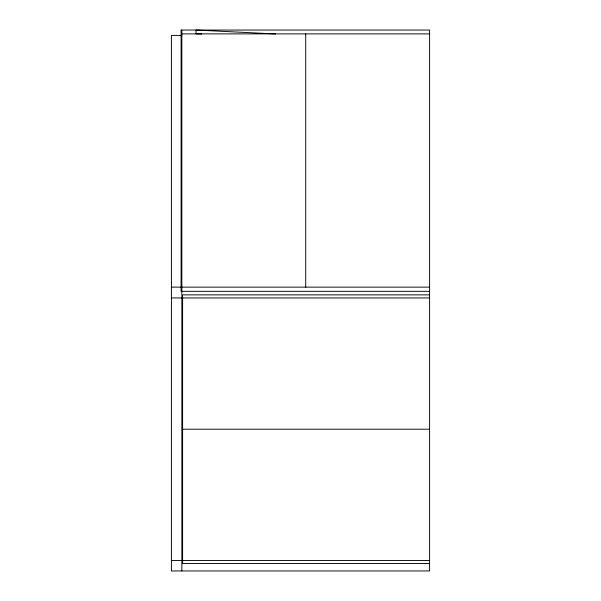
<?xml version="1.0" encoding="UTF-8"?>
<svg xmlns="http://www.w3.org/2000/svg" width="601" height="601" viewBox="0 0 601 601"><rect width="100%" height="100%" fill="white"/><g stroke="black" fill="none" stroke-linecap="round" stroke-linejoin="round"><path stroke-width="0.9" d="M181.848 33.881L429.595 33.881M181.848 35.414L171.405 35.414L171.405 570.95L429.595 570.95L429.595 30.05L181.081 30.05L181.081 291.342L429.595 291.342M171.405 287.135L181.081 287.135M181.848 287.135L429.595 287.135M429.595 294.873L182.614 294.873L182.614 563.528L429.595 563.528M171.405 297.938L429.595 297.938M182.614 429.197L429.595 429.197M171.405 560.463L429.595 560.463M201.696 33.956L196.076 33.881L196.076 30.05L275.521 33.949M305.721 33.881L305.721 287.135M181.848 30.05L181.848 570.95"/></g></svg>
